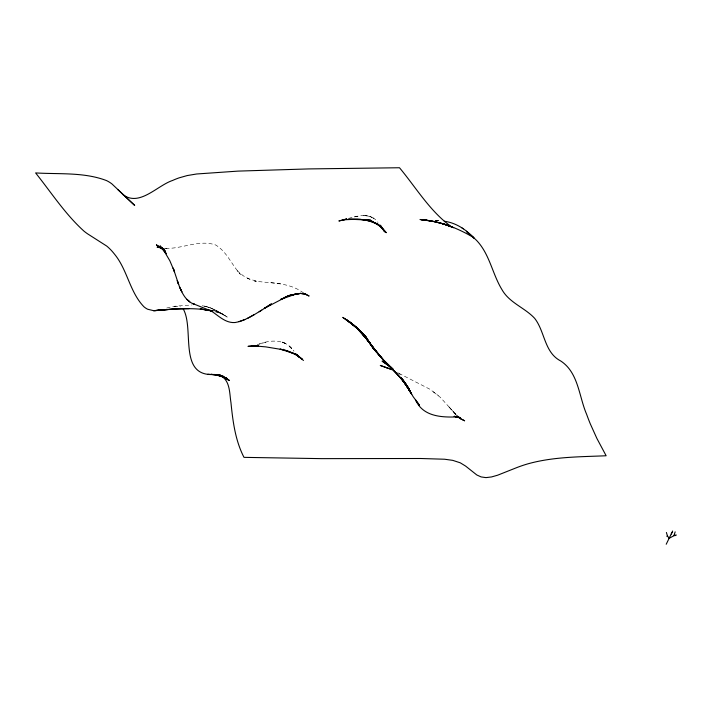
<?xml version="1.0" encoding="UTF-8"?>
<svg xmlns="http://www.w3.org/2000/svg" width="712" height="712" viewBox="0 0 712 712"><rect width="100%" height="100%" fill="white"/><g stroke="black" fill="none" stroke-linecap="round" stroke-linejoin="round"><path stroke-width="0.53" stroke-dasharray="3.56 2.67" d="M166.688 308.038L174.235 306.267L191.724 304.985M348.613 218.424C358.189 215.398 371.237 212.719 378.01 222.447M259.141 344.101C270.889 339.41 286.544 339.17 293.967 351.256M265.968 342.232L257.228 344.59M354.362 216.929L360.05 215.825M174.235 306.267L180.634 306.872M303.623 293.068C289.455 282.103 271.245 283.518 254.46 281.009L257.584 281.462L247.206 278.356L250.037 279.416L243.255 275.793L237.283 270.783L240.469 274.369C231.756 264.971 226.977 251.799 215.691 244.999C198.381 239.018 180.857 249.859 163.208 248.257L167.124 248.532L165.113 248.257M434.979 220.506L441.093 220.836M435.388 220.515L439.464 220.756M363.529 215.54L368.451 216.003L365.14 215.665M280.546 283.705L270.765 282.664M202.163 305.786C211.446 306.943 219.519 312.176 227.226 317.098C219.928 312.452 212.399 307.584 203.739 306L210.387 307.807L226.024 316.146L215.994 310.797L223.461 314.553L213.911 310.583M215.665 311.99L220.738 313.289L212.95 310.183M398.907 373.355L429.834 389.197L438.316 395.641M397.634 372.545L398.266 372.954M398.56 373.293L400.269 374.521M433.261 391.787L440.399 397.403L457.585 416.431L448.231 406.071L456.161 414.971L453.998 412.889L455.564 414.402M285.441 343.398L280.902 341.591L285.441 343.398M371.263 217.089L369.92 216.421L374.049 218.495L371.263 217.089M291.742 348.649L288.164 345.267L291.742 348.649"/><path stroke-width="1.07" d="M666.209 544.253L669.093 538.37L673.899 535.709L675.154 531.855M666.405 532.487L667.384 535.744L669.093 538.37L672.671 531.019M666.957 536.599L667.384 535.744M671.238 534.027L672.119 532.264M164.33 249.965L156.462 244.937L164.33 249.965L159.31 246.539L164.258 250.882L160.031 245.854L166.332 253.739L162.398 248.132L169.848 260.761L174.547 271.895L173.203 268.077L178.659 284.515L177.226 280.626C180.545 289.659 184.39 300.953 194.492 304.335L192.454 303.428L211.651 311.188L210.271 310.334C218.041 315.167 225.099 323.284 235.04 322.536C244.83 320.872 253.347 315.22 261.696 310.147M259.15 311.785L271.459 303.864L264.303 308.367L287.319 296.361M247.34 318.424L254.335 314.535M288.253 295.898L280.564 299.458L297.073 293.593L285.281 296.931L293.095 294.626L300.384 293.397L303.73 293.647L300.5 293.424L289.214 295.453L300.384 293.397L306.472 294.626L303.615 293.353L309.124 296.032L304.531 293.593M238.929 321.69L245.088 319.483M673.899 535.709L676.4 535.024M346.682 218.958L338.868 220.987L346.708 219.171L343.05 219.812L357.246 219.198L370.667 220.168L348.64 219.171L360.512 219.367L373.293 221.637L364.891 219.643M158.972 310.129L153.685 310.69L147.704 309.248A35.2 20.835 89.5 0 1 143.913 306.747C129.673 292.018 127.484 269.866 114.507 254.157A77.911 46.111 89.5 0 0 106.755 246.085L87.656 233.883A105.661 62.531 89.5 0 1 83.98 231.142C65.201 214.161 51.309 192.596 35.6 172.918C59.167 174.387 84.025 171.993 106.48 180.572A69.491 42.738 -35.5 0 1 111.882 183.883L134.693 205.43L117.8 189.543M251.541 345.961L253.392 345.64M253.107 345.614L247.99 346.379L258.643 346.077L253.187 345.872L254.834 345.925M155.367 310.655C174.44 308.741 193.958 307.246 212.888 310.895L200.197 308.919L212.621 311.206M174.582 309.053L153.685 310.69L172.891 309.097L189.072 308.652M426.381 220.124L423.133 219.928M183.082 308.697C194.83 328.535 177.466 377.235 214.517 374.459M255.11 345.943L265.754 346.877L283.394 349.779L280.101 349.129L295.026 353.855L286.268 350.464M207.833 374.218L220.56 375.108L211.153 374.325L223.39 376.328L215.496 374.663M429.496 220.622L421.548 219.75C439.731 221.138 456.971 227.849 472.59 236.945A56.782 33.606 89.5 0 1 477.236 241.119C489.803 254.825 492.455 274.111 501.96 289.624C509.374 302.903 524.806 307.637 534.685 318.371C545.009 331.578 544.226 352.431 560.647 360.94C578.518 372.527 578.874 396.406 586.626 414.304A179.655 106.328 89.5 0 0 590.293 423.845L596.896 438.45L606.143 455.76C579.844 456.882 553.019 456.712 527.494 463.957A99.814 61.392 -35.5 0 0 516.992 467.517L497.581 475.224L491.529 476.942L485.984 477.618L481.116 476.924L476.844 474.993L465.586 466.066L460.237 462.8L452.743 460.361L444.608 459.231L420.65 458.501L321.539 458.635L243.993 457.362C235.272 440.47 232.842 421.335 230.964 402.663C229.504 393.878 230.279 382.638 222.393 376.675M458.635 417.027L454.505 416.422L457.754 416.885C441.858 417.517 423.097 416.814 415.594 399.993L419.51 405.315L413.085 396.584L405.858 383.982M457.309 416.823L454.06 416.369L457.754 416.885M162.096 247.829L157.076 247.117L162.496 248.301M454.95 416.476L460.593 418.077L457.344 416.573L460.174 418.247L457.14 415.915M444.243 221.236C455.564 222.714 465.577 229.139 473.204 237.407L466.431 231.24M215.567 374.77L226.14 377.867L217.81 374.877L226.816 378.321L219.634 375.473L228.757 379.897L221.913 376.381M364.847 219.714L375.874 223.194L371.032 221.112M162.291 248.114L158.482 246.806L161.553 248.194M453.695 227.742L442.561 223.639L452.36 227.057C442.045 222.865 431.054 220.595 420 219.492L433.359 221.414L449.753 225.553C429.22 210.085 415.772 187.265 399.494 167.747L308.581 168.922L238.013 171.111L196.645 173.986L187.185 175.57L179.113 177.858A54.014 33.224 -35.5 0 0 172.642 180.439C156.943 185.636 139.107 207.495 122.437 194.251M283.349 349.334L297.589 355.457L294.75 353.891L302.395 359.284L296.975 354.861M370.899 221.263L378.383 224.894L374.832 222.571M221.868 376.39L229.38 380.502L221.672 376.248M462.124 228.08L463.441 228.81M358.875 329.976L366.965 338.414L357.736 328.899L347.839 320.729L354.14 325.455L366.057 336.865L354.14 325.455L346.584 319.866C354.896 325.153 361.438 332.611 367.899 339.935L360.014 331.062L368.834 341.422L356.587 327.832L350.5 322.643L342.784 317.383L354.14 325.455L358.189 329.131M374.726 222.642L380.804 226.79L377.529 223.888M350.5 322.643L345.32 319.029L356.587 327.832M457.558 416.369L459.783 417.962M159.31 246.539L165.131 250.944M161.918 248.506L165.166 250.971M297.34 355.43L303.49 360.477M186.784 299.325L189.766 301.835L187.398 299.841M474.397 238.387L466.965 231.845L473.8 237.888M351.719 323.568L357.736 328.899M391.244 367.348L383.287 359.702L372.189 347.171L384.471 361.233L401.479 378.784L390.132 366.751L396.985 373.773L408.279 387.622L400.99 378.054L408.688 388.494L400.883 377.752L409.097 389.357L401.443 378.321L409.516 390.212L401.995 378.891L409.934 391.057L402.556 379.452L410.361 391.894L403.677 380.929M377.467 223.871L386.26 232.708L380.475 225.651M355.332 326.443L360.575 331.623L369.314 342.161L356.498 327.476L363.334 334.515M355.911 326.95L361.696 332.753L369.795 342.89L361.135 332.184M296.032 353.926L299.636 357.566L297.349 355.137M357.068 328.01L362.248 333.332L370.276 343.611L361.696 332.753M362.791 333.919L357.638 328.561L362.248 333.332L370.756 344.323L362.791 333.919L371.744 345.738M384.471 361.233L370.311 344.172L380.012 356.151M377.876 353.686L383.385 360.041L369.368 342.686L376.826 352.422L375.268 350.482L363.877 335.13M374.245 349.156L364.402 335.761M376.826 352.422L366.947 339.099M364.517 336.002L372.234 346.433M364.927 336.402L373.23 347.803M379.905 224.921L384.72 231.907L380.742 225.838M403.668 380.92L410.797 392.713L404.781 382.442M404.763 382.415L411.242 393.513M405.84 383.946L411.687 394.306M180.243 288.387L181.871 291.884L179.397 286.562M674.629 534.481L675.021 535.691M386.892 367.81L380.27 365.434L392.09 369.679L386.892 367.81M464.589 420.748L459.454 418.184L464.589 420.748M388.521 365.541L382.086 361.091L392.997 368.887L388.521 365.541"/></g></svg>
